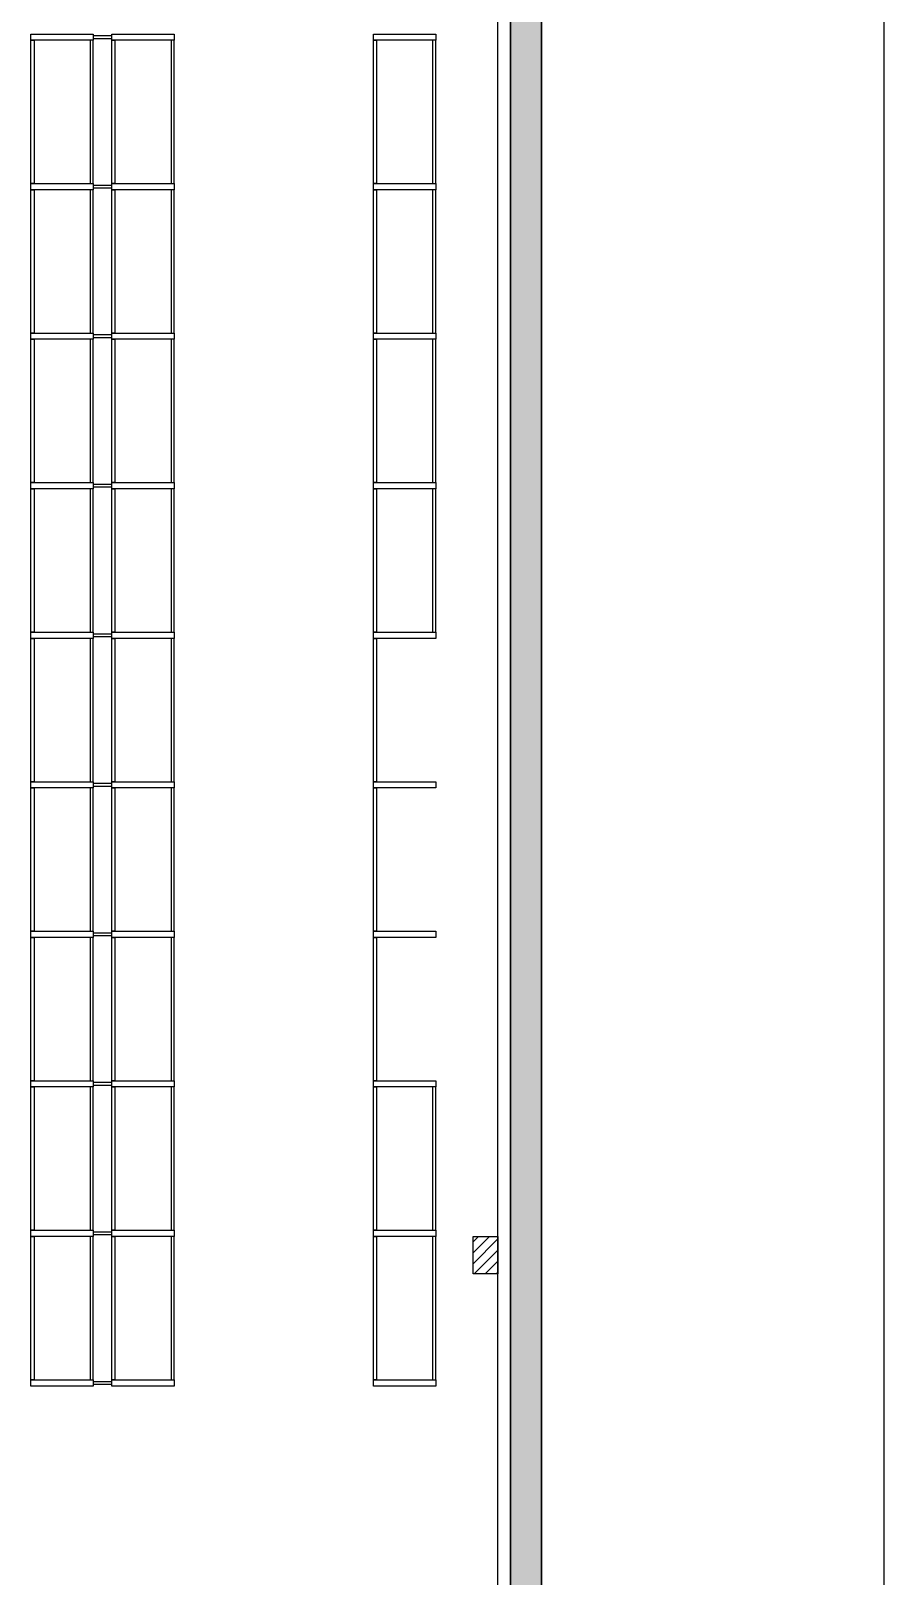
# Model space of a CAD drawing. Header units: millimetres. Extents: x 111.4 to 201.3, y 71.6 to 170.2.
# Drawn here: x 187.56 to 201.26, y 86.97 to 111.77 of the extents above; entities that cross this region are included whole.
import ezdxf

# ---------------------------------------------------------------- set-up
doc = ezdxf.new("R2010")
doc.units = ezdxf.units.MM
doc.layers.add('CIVIL-ARQ', color=8, linetype='Continuous')

msp = doc.modelspace()

# ---------------------------------------------------------------- hatches: boundary and pattern name
at = {"layer": 'CIVIL-ARQ'}
h = msp.add_hatch(color=256, dxfattribs=at)
h.dxf.hatch_style = 1
h.paths.add_polyline_path([(192.356796, 81.119852), (192.356796, 81.619852), (195.256796, 81.619852), (195.256796, 149.719852), (192.640485, 149.719852), (192.640485, 150.219852), (195.756796, 150.219852), (195.756796, 81.119852)])
h = msp.add_hatch(dxfattribs=at)
h.set_pattern_fill('ANSI31', color=256, style=0)
h.set_pattern_definition([(45, (181.47842, 57.23509), (-0.08838835, 0.08838835), [])])
h.paths.add_polyline_path([(194.656796, 91.819852), (194.656796, 92.419852), (195.056796, 92.419852), (195.056796, 91.819852)])

# ---------------------------------------------------------------- linework, layer by layer
for p, q in [((201.256796, 71.619852), (201.256796, 170.189852)), ((195.756796, 81.119852), (195.756796, 150.219852)), ((195.256796, 81.619852), (195.256796, 149.719852)), ((195.056796, 81.819852), (195.056796, 149.519852))]:
    msp.add_line(p, q, dxfattribs=at)
for points in [[(192.356796, 81.119852), (192.356796, 81.619852), (195.256796, 81.619852), (195.256796, 149.719852), (192.640485, 149.719852), (192.640485, 150.219852), (195.756796, 150.219852), (195.756796, 81.119852), (192.356796, 81.119852), (192.356796, 81.619852)], [(195.256796, 149.719852), (195.256796, 81.619852), (192.356796, 81.619852), (192.356796, 81.819852), (195.056796, 81.819852), (195.056796, 149.519852)], [(194.656796, 91.819852), (194.656796, 92.419852), (195.056796, 92.419852), (195.056796, 91.819852), (194.656796, 91.819852)]]:
    msp.add_lwpolyline(points, dxfattribs=at)
for points in [[(188.556796, 111.719852), (188.556796, 111.619852), (187.556796, 111.619852), (187.556796, 111.719852)], [(188.556796, 111.719852), (188.556796, 111.619852), (187.556796, 111.619852), (187.556796, 111.719852)], [(187.606796, 111.619852), (187.606796, 109.319852), (187.556796, 109.319852), (187.556796, 111.619852)], [(188.506796, 111.619852), (188.506796, 109.319852), (188.556796, 109.319852), (188.556796, 111.619852)], [(188.856796, 111.649852), (188.856796, 111.689852), (188.556796, 111.689852), (188.556796, 111.649852)], [(188.856796, 111.649852), (188.856796, 111.689852), (188.556796, 111.689852), (188.556796, 111.649852)], [(189.856795, 111.719852), (189.856795, 111.619852), (188.856795, 111.619852), (188.856795, 111.719852)], [(189.856795, 111.719852), (189.856795, 111.619852), (188.856795, 111.619852), (188.856795, 111.719852)], [(188.906795, 111.619852), (188.906795, 109.319852), (188.856795, 109.319852), (188.856795, 111.619852)], [(189.806795, 111.619852), (189.806795, 109.319852), (189.856795, 109.319852), (189.856795, 111.619852)], [(194.056796, 111.719852), (194.056796, 111.619852), (193.056796, 111.619852), (193.056796, 111.719852)], [(194.056796, 111.719852), (194.056796, 111.619852), (193.056796, 111.619852), (193.056796, 111.719852)], [(193.106796, 111.619852), (193.106796, 109.319852), (193.056796, 109.319852), (193.056796, 111.619852)], [(194.006796, 111.619852), (194.006796, 109.319852), (194.056796, 109.319852), (194.056796, 111.619852)], [(188.556796, 109.319852), (188.556796, 109.219852), (187.556796, 109.219852), (187.556796, 109.319852)], [(187.606796, 109.219852), (187.606796, 106.919852), (187.556796, 106.919852), (187.556796, 109.219852)], [(188.506796, 109.219852), (188.506796, 106.919852), (188.556796, 106.919852), (188.556796, 109.219852)], [(188.856796, 109.249852), (188.856796, 109.289852), (188.556796, 109.289852), (188.556796, 109.249852)], [(189.856795, 109.319852), (189.856795, 109.219852), (188.856795, 109.219852), (188.856795, 109.319852)], [(188.906795, 109.219852), (188.906795, 106.919852), (188.856795, 106.919852), (188.856795, 109.219852)], [(189.806795, 109.219852), (189.806795, 106.919852), (189.856795, 106.919852), (189.856795, 109.219852)], [(194.056796, 109.319852), (194.056796, 109.219852), (193.056796, 109.219852), (193.056796, 109.319852)], [(193.106796, 109.219852), (193.106796, 106.919852), (193.056796, 106.919852), (193.056796, 109.219852)], [(194.006796, 109.219852), (194.006796, 106.919852), (194.056796, 106.919852), (194.056796, 109.219852)], [(188.556796, 106.919852), (188.556796, 106.819852), (187.556796, 106.819852), (187.556796, 106.919852)], [(188.856796, 106.849852), (188.856796, 106.889852), (188.556796, 106.889852), (188.556796, 106.849852)], [(189.856795, 106.919852), (189.856795, 106.819852), (188.856795, 106.819852), (188.856795, 106.919852)], [(194.056796, 106.919852), (194.056796, 106.819852), (193.056796, 106.819852), (193.056796, 106.919852)], [(187.606796, 106.819852), (187.606796, 104.519852), (187.556796, 104.519852), (187.556796, 106.819852)], [(188.506796, 106.819852), (188.506796, 104.519852), (188.556796, 104.519852), (188.556796, 106.819852)], [(188.906795, 106.819852), (188.906795, 104.519852), (188.856795, 104.519852), (188.856795, 106.819852)], [(189.806795, 106.819852), (189.806795, 104.519852), (189.856795, 104.519852), (189.856795, 106.819852)], [(193.106796, 106.819852), (193.106796, 104.519852), (193.056796, 104.519852), (193.056796, 106.819852)], [(194.006796, 106.819852), (194.006796, 104.519852), (194.056796, 104.519852), (194.056796, 106.819852)], [(188.556796, 104.519852), (188.556796, 104.419852), (187.556796, 104.419852), (187.556796, 104.519852)], [(187.606796, 104.419852), (187.606796, 102.119852), (187.556796, 102.119852), (187.556796, 104.419852)], [(188.506796, 104.419852), (188.506796, 102.119852), (188.556796, 102.119852), (188.556796, 104.419852)], [(188.856796, 104.449852), (188.856796, 104.489852), (188.556796, 104.489852), (188.556796, 104.449852)], [(189.856795, 104.519852), (189.856795, 104.419852), (188.856795, 104.419852), (188.856795, 104.519852)], [(188.906795, 104.419852), (188.906795, 102.119852), (188.856795, 102.119852), (188.856795, 104.419852)], [(189.806795, 104.419852), (189.806795, 102.119852), (189.856795, 102.119852), (189.856795, 104.419852)], [(194.056796, 104.519852), (194.056796, 104.419852), (193.056796, 104.419852), (193.056796, 104.519852)], [(193.106796, 104.419852), (193.106796, 102.119852), (193.056796, 102.119852), (193.056796, 104.419852)], [(194.006796, 104.419852), (194.006796, 102.119852), (194.056796, 102.119852), (194.056796, 104.419852)], [(188.556796, 102.119852), (188.556796, 102.019852), (187.556796, 102.019852), (187.556796, 102.119852)], [(187.606796, 102.019852), (187.606796, 99.719852), (187.556796, 99.719852), (187.556796, 102.019852)], [(188.506796, 102.019852), (188.506796, 99.719852), (188.556796, 99.719852), (188.556796, 102.019852)], [(188.856796, 102.049852), (188.856796, 102.089852), (188.556796, 102.089852), (188.556796, 102.049852)], [(189.856795, 102.119852), (189.856795, 102.019852), (188.856795, 102.019852), (188.856795, 102.119852)], [(188.906795, 102.019852), (188.906795, 99.719852), (188.856795, 99.719852), (188.856795, 102.019852)], [(189.806795, 102.019852), (189.806795, 99.719852), (189.856795, 99.719852), (189.856795, 102.019852)], [(194.056796, 102.119852), (194.056796, 102.019852), (193.056796, 102.019852), (193.056796, 102.119852)], [(193.106796, 102.019852), (193.106796, 99.719852), (193.056796, 99.719852), (193.056796, 102.019852)], [(188.556796, 99.719852), (188.556796, 99.619852), (187.556796, 99.619852), (187.556796, 99.719852)], [(189.856795, 99.719852), (189.856795, 99.619852), (188.856795, 99.619852), (188.856795, 99.719852)], [(194.056796, 99.719852), (194.056796, 99.619852), (193.056796, 99.619852), (193.056796, 99.719852)], [(187.606796, 99.619852), (187.606796, 97.319852), (187.556796, 97.319852), (187.556796, 99.619852)], [(188.506796, 99.619852), (188.506796, 97.319852), (188.556796, 97.319852), (188.556796, 99.619852)], [(188.856796, 99.649852), (188.856796, 99.689852), (188.556796, 99.689852), (188.556796, 99.649852)], [(188.906795, 99.619852), (188.906795, 97.319852), (188.856795, 97.319852), (188.856795, 99.619852)], [(189.806795, 99.619852), (189.806795, 97.319852), (189.856795, 97.319852), (189.856795, 99.619852)], [(193.106796, 99.619852), (193.106796, 97.319852), (193.056796, 97.319852), (193.056796, 99.619852)], [(188.556796, 97.319852), (188.556796, 97.219852), (187.556796, 97.219852), (187.556796, 97.319852)], [(187.606796, 97.219852), (187.606796, 94.919852), (187.556796, 94.919852), (187.556796, 97.219852)], [(188.506796, 97.219852), (188.506796, 94.919852), (188.556796, 94.919852), (188.556796, 97.219852)], [(188.856796, 97.249852), (188.856796, 97.289852), (188.556796, 97.289852), (188.556796, 97.249852)], [(189.856795, 97.319852), (189.856795, 97.219852), (188.856795, 97.219852), (188.856795, 97.319852)], [(188.906795, 97.219852), (188.906795, 94.919852), (188.856795, 94.919852), (188.856795, 97.219852)], [(189.806795, 97.219852), (189.806795, 94.919852), (189.856795, 94.919852), (189.856795, 97.219852)], [(194.056796, 97.319852), (194.056796, 97.219852), (193.056796, 97.219852), (193.056796, 97.319852)], [(193.106796, 97.219852), (193.106796, 94.919852), (193.056796, 94.919852), (193.056796, 97.219852)], [(188.556796, 94.919852), (188.556796, 94.819852), (187.556796, 94.819852), (187.556796, 94.919852)], [(187.606796, 94.819852), (187.606796, 92.519852), (187.556796, 92.519852), (187.556796, 94.819852)], [(188.506796, 94.819852), (188.506796, 92.519852), (188.556796, 92.519852), (188.556796, 94.819852)], [(188.856796, 94.849852), (188.856796, 94.889852), (188.556796, 94.889852), (188.556796, 94.849852)], [(189.856795, 94.919852), (189.856795, 94.819852), (188.856795, 94.819852), (188.856795, 94.919852)], [(188.906795, 94.819852), (188.906795, 92.519852), (188.856795, 92.519852), (188.856795, 94.819852)], [(189.806795, 94.819852), (189.806795, 92.519852), (189.856795, 92.519852), (189.856795, 94.819852)], [(194.056796, 94.919852), (194.056796, 94.819852), (193.056796, 94.819852), (193.056796, 94.919852)], [(193.106796, 94.819852), (193.106796, 92.519852), (193.056796, 92.519852), (193.056796, 94.819852)], [(194.006796, 94.819852), (194.006796, 92.519852), (194.056796, 92.519852), (194.056796, 94.819852)], [(188.556796, 92.519852), (188.556796, 92.419852), (187.556796, 92.419852), (187.556796, 92.519852)], [(189.856795, 92.519852), (189.856795, 92.419852), (188.856795, 92.419852), (188.856795, 92.519852)], [(194.056796, 92.519852), (194.056796, 92.419852), (193.056796, 92.419852), (193.056796, 92.519852)], [(187.606796, 92.419852), (187.606796, 90.119852), (187.556796, 90.119852), (187.556796, 92.419852)], [(188.506796, 92.419852), (188.506796, 90.119852), (188.556796, 90.119852), (188.556796, 92.419852)], [(188.856796, 92.449852), (188.856796, 92.489852), (188.556796, 92.489852), (188.556796, 92.449852)], [(188.906795, 92.419852), (188.906795, 90.119852), (188.856795, 90.119852), (188.856795, 92.419852)], [(189.806795, 92.419852), (189.806795, 90.119852), (189.856795, 90.119852), (189.856795, 92.419852)], [(193.106796, 92.419852), (193.106796, 90.119852), (193.056796, 90.119852), (193.056796, 92.419852)], [(194.006796, 92.419852), (194.006796, 90.119852), (194.056796, 90.119852), (194.056796, 92.419852)], [(188.556796, 90.119852), (188.556796, 90.019852), (187.556796, 90.019852), (187.556796, 90.119852)], [(188.856796, 90.049852), (188.856796, 90.089852), (188.556796, 90.089852), (188.556796, 90.049852)], [(189.856795, 90.119852), (189.856795, 90.019852), (188.856795, 90.019852), (188.856795, 90.119852)], [(194.056796, 90.119852), (194.056796, 90.019852), (193.056796, 90.019852), (193.056796, 90.119852)]]:
    msp.add_lwpolyline(points, close=True, dxfattribs=at)

doc.saveas('drawing.dxf')
